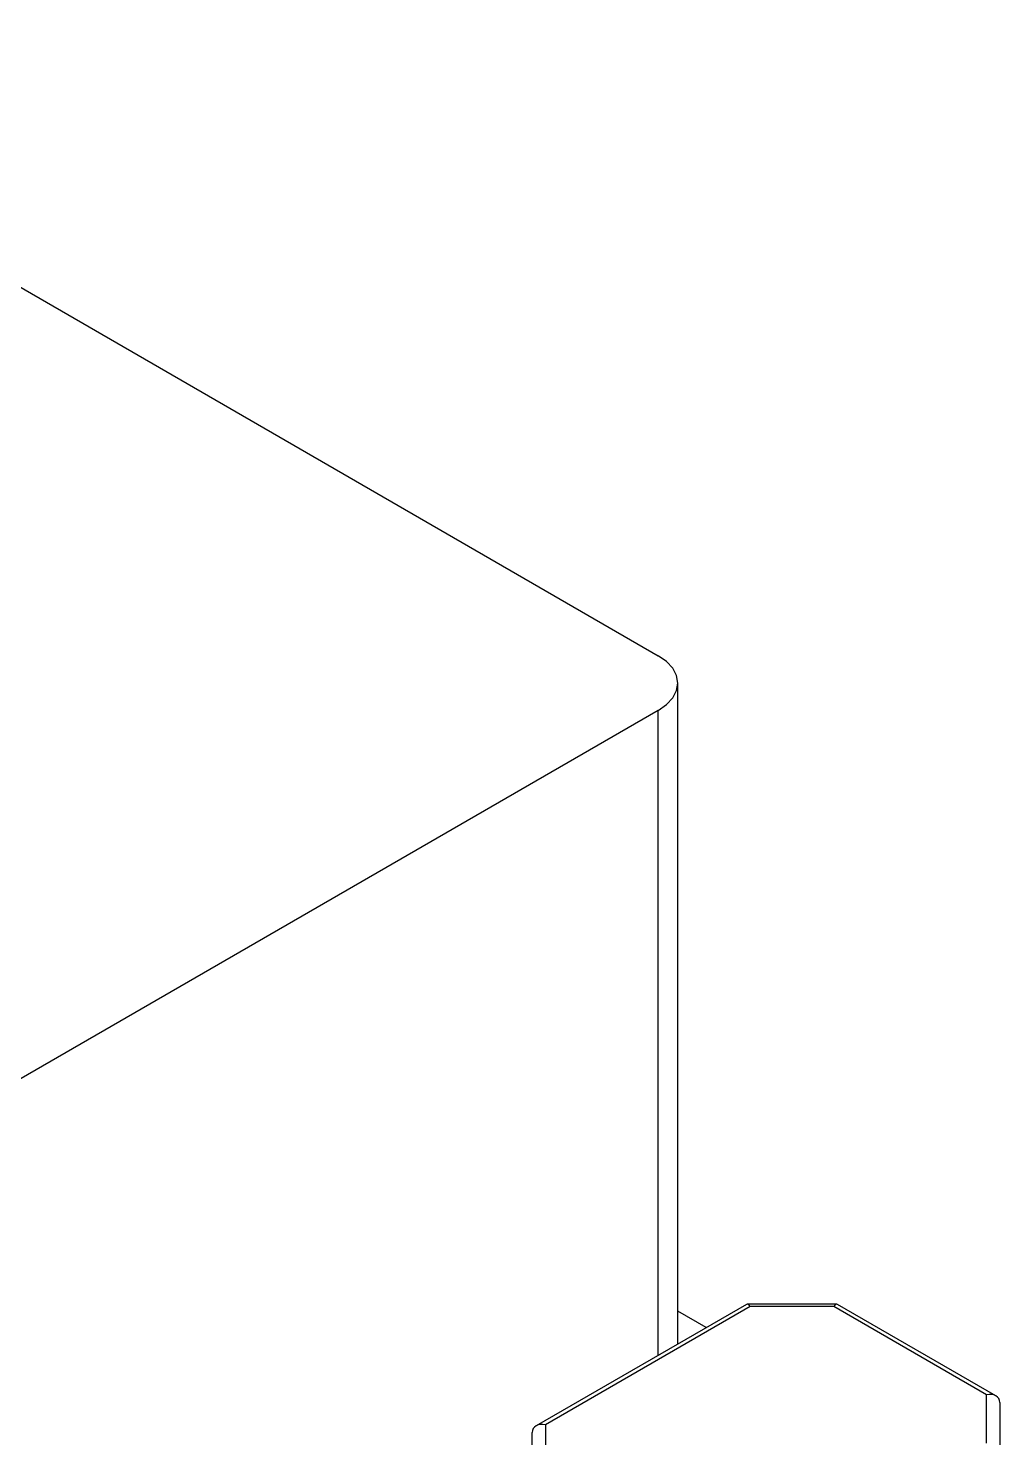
# Model space of a CAD drawing. Header units: millimetres. Extents: x 0 to 4412, y -498 to 1086.
# Drawn here: x 4250.21 to 4279.3, y 466.35 to 508.53 of the extents above; entities that cross this region are included whole.
import ezdxf

# ---------------------------------------------------------------- set-up
doc = ezdxf.new("R2010")
doc.units = ezdxf.units.MM
doc.header["$LTSCALE"] = 1.8

msp = doc.modelspace()

# ---------------------------------------------------------------- linework, layer by layer
at = {"color": 7, "linetype": 'Continuous', "lineweight": 30}
for p, q in [((4236.5453, 508.526), (4269.0723, 489.7486)), ((4269.658, 469.1597), (4269.658, 488.9322)), ((4269.0723, 488.1158), (4223.7609, 461.9581)), ((4269.0723, 468.8215), (4269.0723, 488.1158)), ((4271.7088, 470.3436), (4265.4135, 466.7094)), ((4271.826, 470.276), (4265.6963, 466.7374)), ((4274.4187, 470.3493), (4271.7303, 470.3493)), ((4274.323, 470.276), (4271.826, 470.276)), ((4278.897, 467.6354), (4274.323, 470.276)), ((4279.1798, 467.6074), (4274.4402, 470.3436)), ((4270.5039, 469.648), (4269.658, 470.1363)), ((4278.897, 466.1939), (4278.897, 467.6354)), ((4279.297, 467.4045), (4279.297, 465.7717)), ((4265.2963, 464.8736), (4265.2963, 466.5064)), ((4265.6963, 466.7374), (4265.6963, 465.2959))]:
    msp.add_line(p, q, dxfattribs=at)
at = {"color": 7, "linetype": 'Continuous', "lineweight": 30, "flags": 128}
msp.add_lwpolyline([(4269.0723, 488.1158), (4269.321, 488.2907), (4269.5058, 488.4903), (4269.6196, 488.7069), (4269.658, 488.9322), (4269.6196, 489.1574), (4269.5058, 489.374), (4269.321, 489.5736), (4269.0723, 489.7486)], dxfattribs=at)
at = {"color": 7, "linetype": 'Continuous', "lineweight": 30}
for centre, major_axis, ratio, start_param, end_param in [((4271.826, 469.9493), (-0.1068, 0.3986), 0.3178583, 5.5828253, 6.3681422), ((4274.323, 469.9493), (0.1068, 0.3986), 0.3178583, 6.1982284, 6.9835453), ((4278.897, 467.3088), (0.3695, 0.2134), 0.7174825, 5.8904456, 7.4612419), ((4265.6963, 466.4108), (0.3695, -0.2134), 0.7174825, 1.963536, 3.5343324)]:
    msp.add_ellipse(centre, major_axis=major_axis, ratio=ratio, start_param=start_param, end_param=end_param, dxfattribs=at)

doc.saveas('drawing.dxf')
